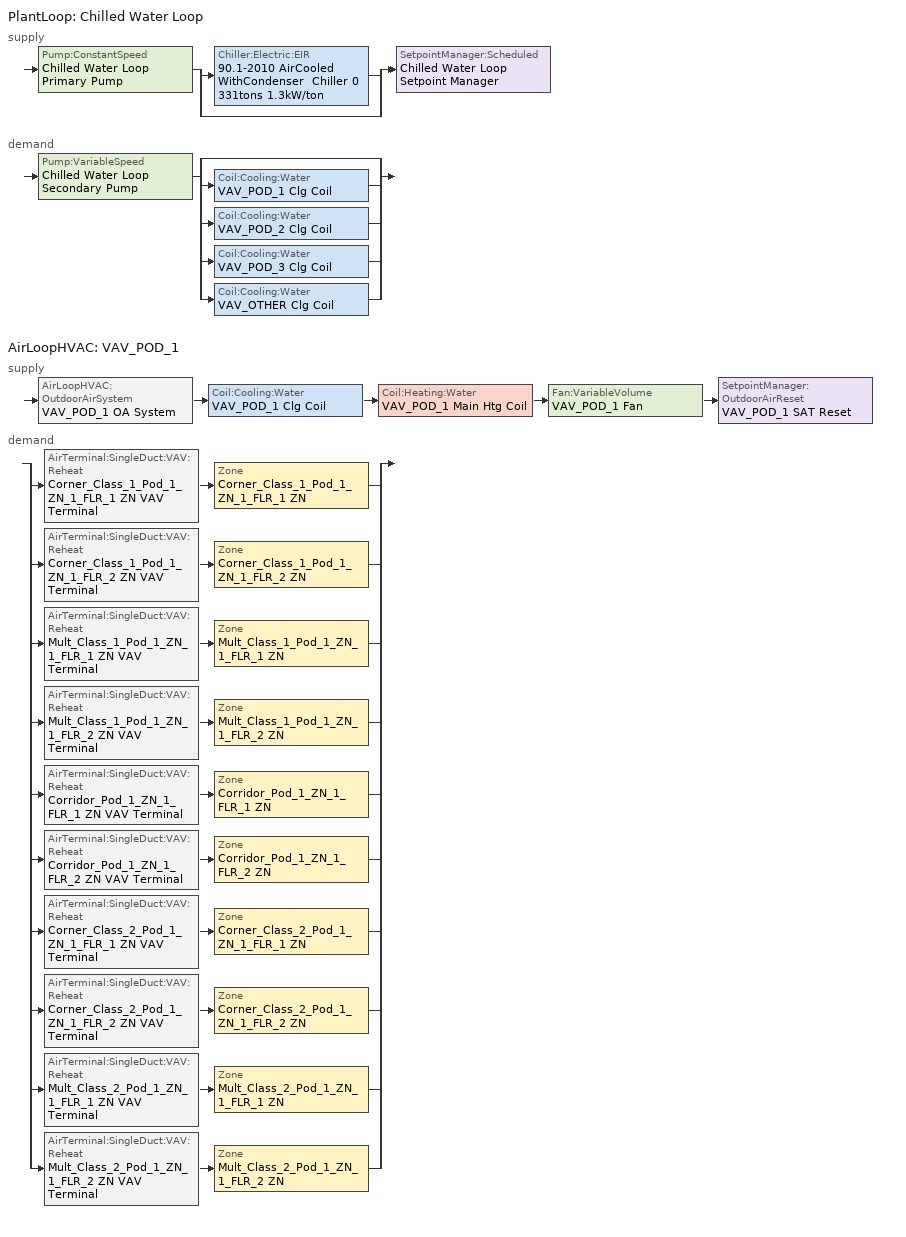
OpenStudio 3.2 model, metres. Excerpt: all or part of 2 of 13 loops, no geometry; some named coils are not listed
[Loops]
PlantLoop 'Chilled Water Loop'
 supply: Pump:ConstantSpeed 'Chilled Water Loop Primary Pump' > split
  | Chiller:Electric:EIR '90.1-2010 AirCooled WithCondenser  Chiller 0 331tons 1.3kW/ton'
  | bypass
  join > SetpointManager:Scheduled 'Chilled Water Loop Setpoint Manager'
 demand: Pump:VariableSpeed 'Chilled Water Loop Secondary Pump' > split
  | bypass
  | Coil:Cooling:Water 'VAV_POD_1 Clg Coil'
  | Coil:Cooling:Water 'VAV_POD_2 Clg Coil'
  | Coil:Cooling:Water 'VAV_POD_3 Clg Coil'
  | Coil:Cooling:Water 'VAV_OTHER Clg Coil'
AirLoopHVAC 'VAV_POD_1'
 supply: AirLoopHVAC:OutdoorAirSystem 'VAV_POD_1 OA System' > Coil:Cooling:Water 'VAV_POD_1 Clg Coil' > Coil:Heating:Water 'VAV_POD_1 Main Htg Coil' > Fan:VariableVolume 'VAV_POD_1 Fan' > SetpointManager:OutdoorAirReset 'VAV_POD_1 SAT Reset'
 demand: split
  | AirTerminal:SingleDuct:VAV:Reheat 'Corner_Class_1_Pod_1_ZN_1_FLR_1 ZN VAV Terminal' > Zone 'Corner_Class_1_Pod_1_ZN_1_FLR_1 ZN'
  | AirTerminal:SingleDuct:VAV:Reheat 'Corner_Class_1_Pod_1_ZN_1_FLR_2 ZN VAV Terminal' > Zone 'Corner_Class_1_Pod_1_ZN_1_FLR_2 ZN'
  | AirTerminal:SingleDuct:VAV:Reheat 'Mult_Class_1_Pod_1_ZN_1_FLR_1 ZN VAV Terminal' > Zone 'Mult_Class_1_Pod_1_ZN_1_FLR_1 ZN'
  | AirTerminal:SingleDuct:VAV:Reheat 'Mult_Class_1_Pod_1_ZN_1_FLR_2 ZN VAV Terminal' > Zone 'Mult_Class_1_Pod_1_ZN_1_FLR_2 ZN'
  | AirTerminal:SingleDuct:VAV:Reheat 'Corridor_Pod_1_ZN_1_FLR_1 ZN VAV Terminal' > Zone 'Corridor_Pod_1_ZN_1_FLR_1 ZN'
  | AirTerminal:SingleDuct:VAV:Reheat 'Corridor_Pod_1_ZN_1_FLR_2 ZN VAV Terminal' > Zone 'Corridor_Pod_1_ZN_1_FLR_2 ZN'
  | AirTerminal:SingleDuct:VAV:Reheat 'Corner_Class_2_Pod_1_ZN_1_FLR_1 ZN VAV Terminal' > Zone 'Corner_Class_2_Pod_1_ZN_1_FLR_1 ZN'
  | AirTerminal:SingleDuct:VAV:Reheat 'Corner_Class_2_Pod_1_ZN_1_FLR_2 ZN VAV Terminal' > Zone 'Corner_Class_2_Pod_1_ZN_1_FLR_2 ZN'
  | AirTerminal:SingleDuct:VAV:Reheat 'Mult_Class_2_Pod_1_ZN_1_FLR_1 ZN VAV Terminal' > Zone 'Mult_Class_2_Pod_1_ZN_1_FLR_1 ZN'
  | AirTerminal:SingleDuct:VAV:Reheat 'Mult_Class_2_Pod_1_ZN_1_FLR_2 ZN VAV Terminal' > Zone 'Mult_Class_2_Pod_1_ZN_1_FLR_2 ZN'
[Sizing:Zone] Zone Cooling Design Supply Air Temperature Input Method=SupplyAirTemperature; Zone Cooling Design Supply Air Temperature {C}=12.7778; Zone Cooling Design Supply Air Temperature Difference {deltaC}=11.11; Zone Heating Design Supply Air Temperature Input Method=SupplyAirTemperature; Zone Heating Design Supply Air Temperature {C}=40; Zone Heating Design Supply Air Temperature Difference {deltaC}=11.11; Zone Cooling Design Supply Air Humidity Ratio {kg-H2O/kg-air}=0.0085; Zone Heating Design Supply Air Humidity Ratio {kg-H2O/kg-air}=0.008; Cooling Design Air Flow Method=DesignDay; Heating Design Air Flow Method=DesignDay; Account for Dedicated Outdoor Air System=No; Dedicated Outdoor Air System Control Strategy=NeutralSupplyAir; Dedicated Outdoor Air Low Setpoint Temperature for Design {C}=autosize; Dedicated Outdoor Air High Setpoint Temperature for Design {C}=autosize
Corner_Class_1_Pod_1_ZN_1_FLR_1 ZN; Corner_Class_1_Pod_1_ZN_1_FLR_2 ZN; Corner_Class_2_Pod_1_ZN_1_FLR_1 ZN; Corner_Class_2_Pod_1_ZN_1_FLR_2 ZN; Corridor_Pod_1_ZN_1_FLR_1 ZN; Corridor_Pod_1_ZN_1_FLR_2 ZN; Mult_Class_1_Pod_1_ZN_1_FLR_1 ZN; Mult_Class_1_Pod_1_ZN_1_FLR_2 ZN; Mult_Class_2_Pod_1_ZN_1_FLR_1 ZN; Mult_Class_2_Pod_1_ZN_1_FLR_2 ZN
[Zone equipment]
Corner_Class_1_Pod_1_ZN_1_FLR_1 ZN: Corner_Class_1_Pod_1_ZN_1_FLR_1 ZN VAV Terminal
Corner_Class_1_Pod_1_ZN_1_FLR_2 ZN: Corner_Class_1_Pod_1_ZN_1_FLR_2 ZN VAV Terminal
Corner_Class_2_Pod_1_ZN_1_FLR_1 ZN: Corner_Class_2_Pod_1_ZN_1_FLR_1 ZN VAV Terminal
Corner_Class_2_Pod_1_ZN_1_FLR_2 ZN: Corner_Class_2_Pod_1_ZN_1_FLR_2 ZN VAV Terminal
Corridor_Pod_1_ZN_1_FLR_1 ZN: Corridor_Pod_1_ZN_1_FLR_1 ZN VAV Terminal
Corridor_Pod_1_ZN_1_FLR_2 ZN: Corridor_Pod_1_ZN_1_FLR_2 ZN VAV Terminal
Mult_Class_1_Pod_1_ZN_1_FLR_1 ZN: Mult_Class_1_Pod_1_ZN_1_FLR_1 ZN VAV Terminal
Mult_Class_1_Pod_1_ZN_1_FLR_2 ZN: Mult_Class_1_Pod_1_ZN_1_FLR_2 ZN VAV Terminal
Mult_Class_2_Pod_1_ZN_1_FLR_1 ZN: Mult_Class_2_Pod_1_ZN_1_FLR_1 ZN VAV Terminal
Mult_Class_2_Pod_1_ZN_1_FLR_2 ZN: Mult_Class_2_Pod_1_ZN_1_FLR_2 ZN VAV Terminal
[PlantLoop]
Chilled Water Loop: Glycol Concentration=0; Maximum Loop Temperature {C}=40; Minimum Loop Temperature {C}=1; Plant Loop Volume {m3}=Autocalculate; Load Distribution Scheme=Optimal; Common Pipe Simulation=CommonPipe
[Sizing:Plant]
Chilled Water Loop: Loop Type=Cooling; Design Loop Exit Temperature {C}=6.66667; Loop Design Temperature Difference {deltaC}=5.61111; Sizing Option=NonCoincident; Zone Timesteps in Averaging Window=1; Coincident Sizing Factor Mode=None
[SetpointManager:Scheduled]
Chilled Water Loop Setpoint Manager: Control Variable=Temperature; Schedule=Chilled Water Loop Temp - 44F; Setpoint Node or NodeList=Chilled Water Loop Supply Outlet Node
[Pump:VariableSpeed]
Chilled Water Loop Secondary Pump: Rated Pump Head {Pa}=134508; Motor Efficiency=0.924; Fraction of Motor Inefficiencies to Fluid Stream=0; Coefficient 1 of the Part Load Performance Curve=0; Coefficient 2 of the Part Load Performance Curve=0.0205; Coefficient 3 of the Part Load Performance Curve=0.4101; Coefficient 4 of the Part Load Performance Curve=0.5753; Pump Control Type=Intermittent; Skin Loss Radiative Fraction=0.5; Design Power Sizing Method=PowerPerFlowPerPressure; Design Electric Power per Unit Flow Rate {W/(m3/s)}=348701.1; Design Shaft Power per Unit Flow Rate per Unit Head {W-s/m3-Pa}=1.28205; Design Minimum Flow Rate Fraction=0
[Pump:ConstantSpeed]
Chilled Water Loop Primary Pump: Rated Flow Rate {m3/s}=autosize; Rated Pump Head {Pa}=44836; Rated Power Consumption {W}=autosize; Motor Efficiency=0.895; Fraction of Motor Inefficiencies to Fluid Stream=0; Pump Control Type=Intermittent; Design Power Sizing Method=PowerPerFlowPerPressure; Design Electric Power per Unit Flow Rate {W/(m3/s)}=348701.1; Design Shaft Power per Unit Flow Rate per Unit Head {W-s/m3-Pa}=1.28205
[Chiller:Electric:EIR]
90.1-2010 AirCooled WithCondenser  Chiller 0 331tons 1.3kW/ton: Reference Capacity {W}=Autosize; Reference COP {W/W}=2.80239; Reference Leaving Chilled Water Temperature {C}=6.66667; Reference Entering Condenser Fluid Temperature {C}=35; Reference Chilled Water Flow Rate {m3/s}=Autosize; Cooling Capacity Function of Temperature Curve=AirCooled_Chiller_2010_PathA_CAPFT; Electric Input to Cooling Output Ratio Function of Temperature Curve=AirCooled_Chiller_2010_PathA_EIRFT; Electric Input to Cooling Output Ratio Function of Part Load Ratio Curve=AirCooled_Chiller_AllCapacities_2004_2010_EIRFPLR; Minimum Part Load Ratio=0.15; Maximum Part Load Ratio=1; Optimum Part Load Ratio=1; Minimum Unloading Ratio=0.25; Condenser Type=AirCooled; Leaving Chilled Water Lower Temperature Limit {C}=2.22222; Chiller Flow Mode=ConstantFlow; Design Heat Recovery Water Flow Rate {m3/s}=Autosize; Sizing Factor=1; Basin Heater Capacity {W/K}=0; Basin Heater Setpoint Temperature {C}=10; Condenser Heat Recovery Relative Capacity Fraction=1
[AirLoopHVAC]
VAV_POD_1: Availability Schedule=SchoolSecondary HVACOperationSchd; Design Supply Air Flow Rate {m3/s}=autosize; Design Return Air Flow Fraction of Supply Air Flow=1
[Sizing:System]
VAV_POD_1: Type of Load to Size On=Sensible; Design Outdoor Air Flow Rate {m3/s}=9.493504; Central Heating Maximum System Air Flow Ratio=0.3; Preheat Design Temperature {C}=7.22222; Preheat Design Humidity Ratio {kg-H2O/kg-Air}=0.008; Precool Design Temperature {C}=12.7778; Precool Design Humidity Ratio {kg-H2O/kg-Air}=0.008; Central Cooling Design Supply Air Temperature {C}=12.7778; Central Heating Design Supply Air Temperature {C}=12.7778; Sizing Option=Coincident; 100% Outdoor Air in Cooling=No; 100% Outdoor Air in Heating=No; Central Cooling Design Supply Air Humidity Ratio {kg-H2O/kg-Air}=0.0085; Central Heating Design Supply Air Humidity Ratio {kg-H2O/kg-Air}=0.008; Cooling Design Air Flow Method=DesignDay; Cooling Design Air Flow Rate {m3/s}=0; Heating Design Air Flow Method=DesignDay; Heating Design Air Flow Rate {m3/s}=0; System Outdoor Air Method=ZoneSum; Zone Maximum Outdoor Air Fraction=1; Cooling Supply Air Flow Rate Per Floor Area {m3/s-m2}=0.00996765; Cooling Fraction of Autosized Cooling Supply Air Flow Rate=1; Cooling Supply Air Flow Rate Per Unit Cooling Capacity {m3/s-W}=3.94755e-05; Heating Supply Air Flow Rate Per Floor Area {m3/s-m2}=0.00996765; Heating Fraction of Autosized Heating Supply Air Flow Rate=1; Heating Fraction of Autosized Cooling Supply Air Flow Rate=1; Heating Supply Air Flow Rate Per Unit Heating Capacity {m3/s-W}=3.15882e-05; Cooling Design Capacity Method=CoolingDesignCapacity; Cooling Design Capacity {W}=autosize; Cooling Design Capacity Per Floor Area {W/m2}=234.7; Fraction of Autosized Cooling Design Capacity=1; Heating Design Capacity Method=HeatingDesignCapacity; Heating Design Capacity {W}=autosize; Heating Design Capacity Per Floor Area {W/m2}=157; Fraction of Autosized Heating Design Capacity=1; Central Cooling Capacity Control Method=OnOff
[Fan:VariableVolume]
VAV_POD_1 Fan: Availability Schedule=Always On Discrete; Fan Total Efficiency=0.61165; Pressure Rise {Pa}=1389.92; Maximum Flow Rate {m3/s}=Autosize; Fan Power Minimum Flow Rate Input Method=Fraction; Fan Power Minimum Flow Fraction=0.25; Fan Power Minimum Air Flow Rate {m3/s}=0; Motor Efficiency=0.941; Motor In Airstream Fraction=1; Fan Power Coefficient 1=0.04076; Fan Power Coefficient 2=0.0881; Fan Power Coefficient 3=-0.0729; Fan Power Coefficient 4=0.9437; Fan Power Coefficient 5=0
[Controller:WaterCoil] Action=Reverse; Minimum Actuated Flow {m3/s}=0
Name | Water Coil
VAV_POD_1 Clg Coil Controller | VAV_POD_1 Clg Coil
VAV_POD_2 Clg Coil Controller | VAV_POD_2 Clg Coil
VAV_POD_3 Clg Coil Controller | VAV_POD_3 Clg Coil
VAV_OTHER Clg Coil Controller | VAV_OTHER Clg Coil
[Coil:Cooling:Water] Availability Schedule=Always On Discrete; Design Inlet Water Temperature {C}=Autosize; Heat Exchanger Configuration=CrossFlow
VAV_POD_1 Clg Coil; VAV_POD_2 Clg Coil; VAV_POD_3 Clg Coil; VAV_OTHER Clg Coil
[Controller:OutdoorAir]
VAV_POD_1 OA Controller: Minimum Outdoor Air Flow Rate {m3/s}=autosize; Maximum Outdoor Air Flow Rate {m3/s}=Autosize; Economizer Control Type=DifferentialDryBulb; Economizer Control Action Type=ModulateFlow; Lockout Type=LockoutWithHeating; Minimum Limit Type=FixedMinimum; Minimum Outdoor Air Schedule=SchoolSecondary MinOA_MotorizedDamper_Sched; Controller Mechanical Ventilation=VAV_POD_1 Vent Controller; High Humidity Control=No; Heat Recovery Bypass Control Type=BypassWhenOAFlowGreaterThanMinimum
[Controller:MechanicalVentilation]
VAV_POD_1 Vent Controller: Availability Schedule=Always On Discrete; System Outdoor Air Method=ZoneSum
[AirLoopHVAC:OutdoorAirSystem]
VAV_POD_1 OA System: Controller=VAV_POD_1 OA Controller
[AirTerminal:SingleDuct:VAV:Reheat] Availability Schedule=Always On Discrete; Maximum Air Flow Rate {m3/s}=AutoSize; Zone Minimum Air Flow Input Method=Constant; Constant Minimum Air Flow Fraction=0.879028; Fixed Minimum Air Flow Rate {m3/s}=0; Maximum Hot Water or Steam Flow Rate {m3/s}=AutoSize; Minimum Hot Water or Steam Flow Rate {m3/s}=0; Convergence Tolerance=0.001; Damper Heating Action=ReverseWithLimits; Maximum Flow per Zone Floor Area During Reheat {m3/s-m2}=AutoSize; Maximum Flow Fraction During Reheat=0.5; Maximum Reheat Air Temperature {C}=40; Control For Outdoor Air=No
Name | Reheat Coil
Corner_Class_1_Pod_1_ZN_1_FLR_1 ZN VAV Terminal | Corner_Class_1_Pod_1_ZN_1_FLR_1 ZN Reheat Coil
Corner_Class_1_Pod_1_ZN_1_FLR_2 ZN VAV Terminal | Corner_Class_1_Pod_1_ZN_1_FLR_2 ZN Reheat Coil
Mult_Class_1_Pod_1_ZN_1_FLR_1 ZN VAV Terminal | Mult_Class_1_Pod_1_ZN_1_FLR_1 ZN Reheat Coil
Mult_Class_1_Pod_1_ZN_1_FLR_2 ZN VAV Terminal | Mult_Class_1_Pod_1_ZN_1_FLR_2 ZN Reheat Coil
Corridor_Pod_1_ZN_1_FLR_1 ZN VAV Terminal | Corridor_Pod_1_ZN_1_FLR_1 ZN Reheat Coil
Corridor_Pod_1_ZN_1_FLR_2 ZN VAV Terminal | Corridor_Pod_1_ZN_1_FLR_2 ZN Reheat Coil
Corner_Class_2_Pod_1_ZN_1_FLR_1 ZN VAV Terminal | Corner_Class_2_Pod_1_ZN_1_FLR_1 ZN Reheat Coil
Corner_Class_2_Pod_1_ZN_1_FLR_2 ZN VAV Terminal | Corner_Class_2_Pod_1_ZN_1_FLR_2 ZN Reheat Coil
Mult_Class_2_Pod_1_ZN_1_FLR_1 ZN VAV Terminal | Mult_Class_2_Pod_1_ZN_1_FLR_1 ZN Reheat Coil
Mult_Class_2_Pod_1_ZN_1_FLR_2 ZN VAV Terminal | Mult_Class_2_Pod_1_ZN_1_FLR_2 ZN Reheat Coil
[SetpointManager:OutdoorAirReset]
VAV_POD_1 SAT Reset: Control Variable=Temperature; Setpoint at Outdoor Low Temperature {C}=15.5556; Outdoor Low Temperature {C}=10; Setpoint at Outdoor High Temperature {C}=12.7778; Outdoor High Temperature {C}=21.1111; Setpoint Node or NodeList=VAV_POD_1 Supply Outlet Node
[Schedule:Constant]
Always On Discrete: Value=1
[Schedule:Ruleset]
Name | Default Day Schedule | Summer Design Day Schedule | Winter Design Day Schedule
Chilled Water Loop Temp - 44F | Chilled Water Loop Temp - 44F Default
SchoolSecondary HVACOperationSchd | SchoolSecondary HVACOperationSchd Default | SchoolSecondary HVACOperationSchd Summer Design Day | SchoolSecondary HVACOperationSchd Winter Design Day
SchoolSecondary MinOA_MotorizedDamper_Sched | SchoolSecondary MinOA_MotorizedDamper_Sched Default | SchoolSecondary MinOA_MotorizedDamper_Sched Summer Design Day | SchoolSecondary MinOA_MotorizedDamper_Sched Winter Design Day
[Schedule:Day]
Chilled Water Loop Temp - 44F Default: 24, 0, 6.66667
SchoolSecondary HVACOperationSchd Default; SchoolSecondary MinOA_MotorizedDamper_Sched Default: 24, 0, 0
SchoolSecondary HVACOperationSchd Winter Design Day; SchoolSecondary HVACOperationSchd Summer Design Day; SchoolSecondary HVACOperationSchd WntrDsn|SmrDsn|Wkdy Day: 7, 0, 0, 21, 0, 1, 24, 0, 0
SchoolSecondary MinOA_MotorizedDamper_Sched Winter Design Day; SchoolSecondary MinOA_MotorizedDamper_Sched Summer Design Day; SchoolSecondary MinOA_MotorizedDamper_Sched WntrDsn|SmrDsn|Wkdy Day: 8, 0, 0, 21, 0, 1, 24, 0, 0
[Schedule:Rule] Rule Order=0; Apply Monday=Yes; Apply Tuesday=Yes; Apply Wednesday=Yes; Apply Thursday=Yes; Apply Friday=Yes; Date Specification Type=DateRange; Start Month=1; Start Day=1; End Month=12; End Day=31
Name | Schedule Ruleset | Day Schedule
Schedule Rule 92 | SchoolSecondary HVACOperationSchd | SchoolSecondary HVACOperationSchd WntrDsn|SmrDsn|Wkdy Day
Schedule Rule 93 | SchoolSecondary MinOA_MotorizedDamper_Sched | SchoolSecondary MinOA_MotorizedDamper_Sched WntrDsn|SmrDsn|Wkdy Day
[Curve:Biquadratic] Minimum Value of x=5; Maximum Value of x=10; Minimum Value of y=12.7; Maximum Value of y=51.67
Name | Coefficient1 Constant | Coefficient2 x | Coefficient3 x**2 | Coefficient4 y | Coefficient5 y**2 | Coefficient6 x*y
AirCooled_Chiller_2010_PathA_CAPFT | 1.04338 | 0.0407073 | 0.0004506 | -0.0041514 | -8.86e-05 | -0.0003467
AirCooled_Chiller_2010_PathA_EIRFT | 0.596191 | -0.0099496 | 0.0007888 | 0.0004506 | 0.0004875 | -0.0007623
[Curve:Quadratic]
AirCooled_Chiller_AllCapacities_2004_2010_EIRFPLR: Coefficient1 Constant=0.141; Coefficient2 x=0.655; Coefficient3 x**2=0.203; Minimum Value of x=0; Maximum Value of x=1
